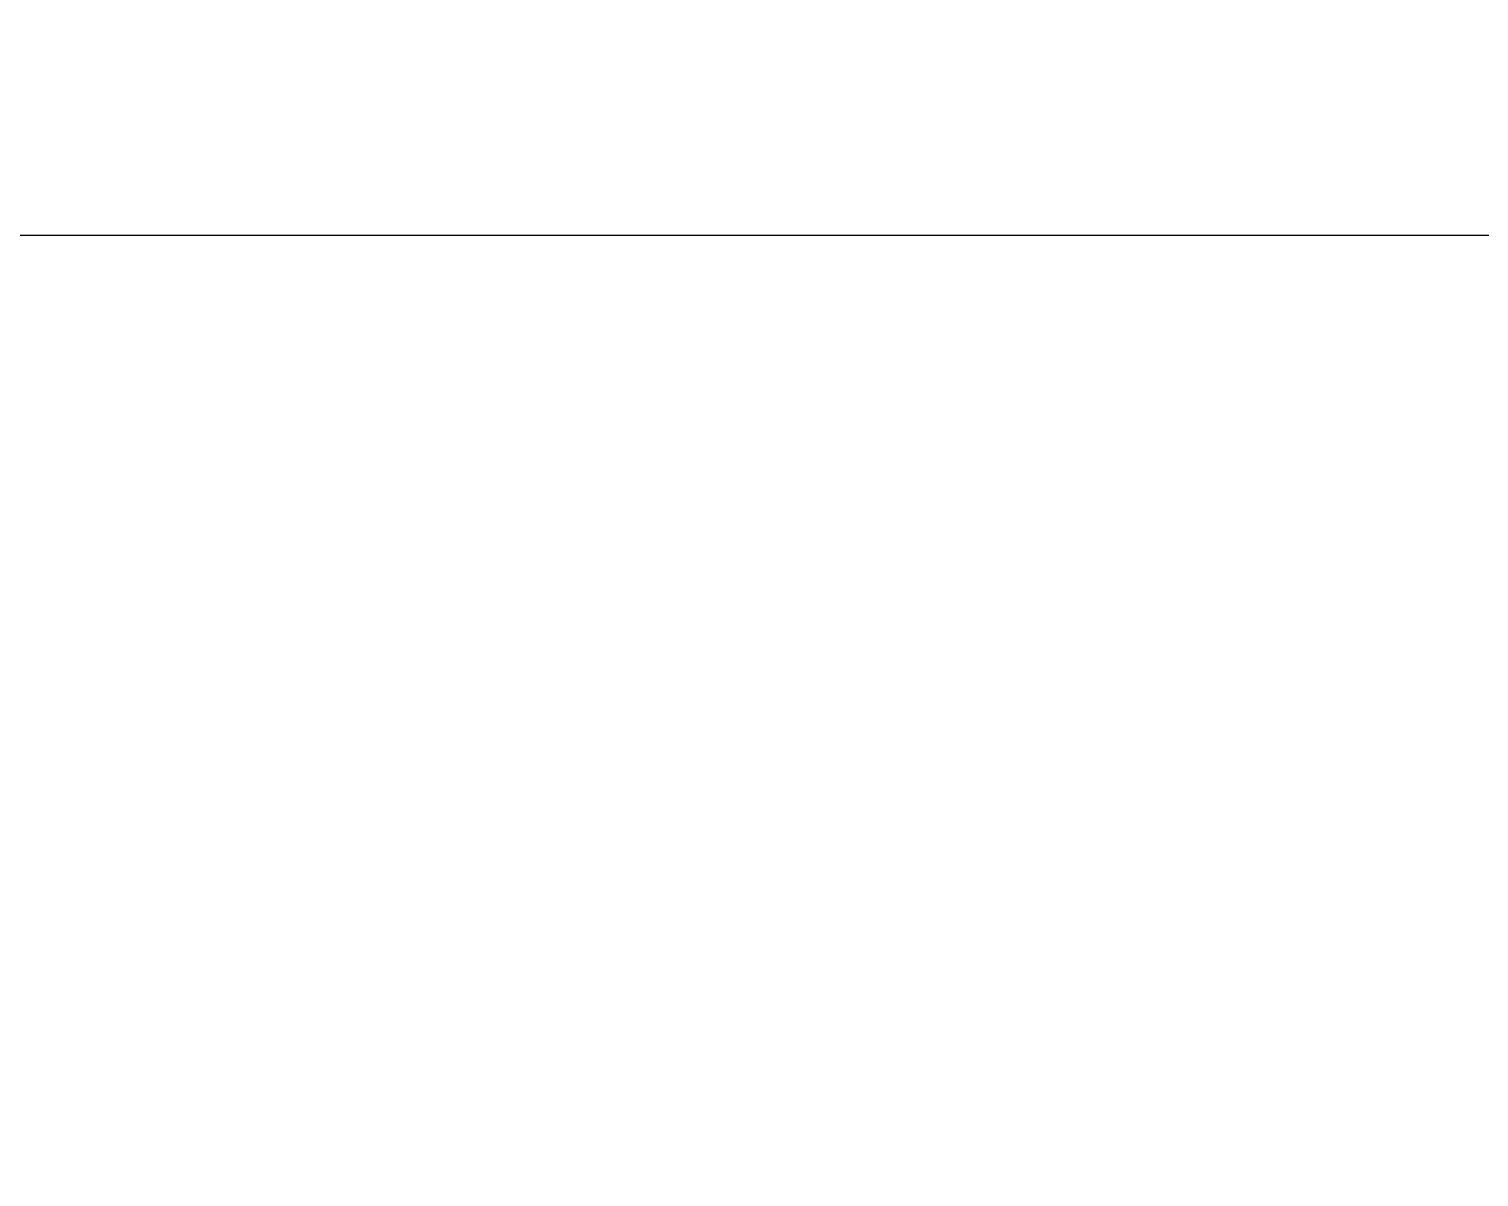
# Model space of a CAD drawing. Header units: inches. Extents: x 0 to 21.9, y 0.1 to 16.9.
# Drawn here: x 3.688 to 4.952, y 3.2 to 4.201 of the extents above; entities that cross this region are included whole.
import ezdxf

# ---------------------------------------------------------------- set-up
doc = ezdxf.new("R2010")
doc.units = ezdxf.units.IN
doc.header["$MEASUREMENT"] = 0
doc.styles.add('SLDTEXTSTYLE0', font='TXT', dxfattribs={"width": 0.75})
doc.dimstyles.new('SLDDIMSTYLE1', dxfattribs={"dimtxt": 0.137795, "dimasz": 0.13, "dimexe": 0, "dimexo": 0.0625, "dimgap": 0.034449, "dimtad": 1, "dimdec": 3, "dimrnd": 1e-09, "dimzin": 12, "dimdsep": 46, "dimtxsty": 'SLDTEXTSTYLE0', "dimsah": 1, "dimcen": 0.09, "dimadec": 0, "dimazin": 3, "dimtfac": 1, "dimtdec": 3, "dimtofl": 0, "dimtmove": 0, "dimatfit": 3, "dimfxl": 1, "dimfrac": 2, "dimtolj": 1, "dimtzin": 12, "dimarcsym": 0})

# ---------------------------------------------------------------- blocks, each defined once
blk = doc.blocks.new('_D_19')
at = {"color": 7, "linetype": 'Continuous', "lineweight": 0}
for p, q in [((3.043, 2.7294), (3.043, 4.1459)), ((10.917, 2.7294), (10.917, 4.1459)), ((3.043, 4.0209), (10.917, 4.0209))]:
    blk.add_line(p, q, dxfattribs=at)
at = {"color": 7, "linetype": 'Continuous', "lineweight": 18}
for points in [[(3.043, 4.0209), (3.173, 4.0009), (3.173, 4.0409)], [(10.917, 4.0209), (10.787, 4.0409), (10.787, 4.0009)]]:
    blk.add_solid(points, dxfattribs=at)
at = {"color": 7, "linetype": 'Continuous', "lineweight": 18, "insert": (6.6309, 4.1985), "char_height": 0.1378, "attachment_point": 1, "style": 'SLDTEXTSTYLE0'}
blk.add_mtext('7.874', dxfattribs=at)

msp = doc.modelspace()

# ---------------------------------------------------------------- dimensions: what is measured, and where the dimension line sits
at = {"color": 7, "linetype": 'Continuous', "lineweight": 18}
dim = msp.add_linear_dim(base=(10.91698, 4.0209), p1=(3.04296, 2.67944), p2=(10.91698, 2.67944), dimstyle='SLDDIMSTYLE1', dxfattribs=at)
dim.commit()
dim.dimension.update_dxf_attribs({"geometry": '_D_19', "text_midpoint": (6.85995, 4.0209), "dimtype": 160})

doc.saveas('drawing.dxf')
